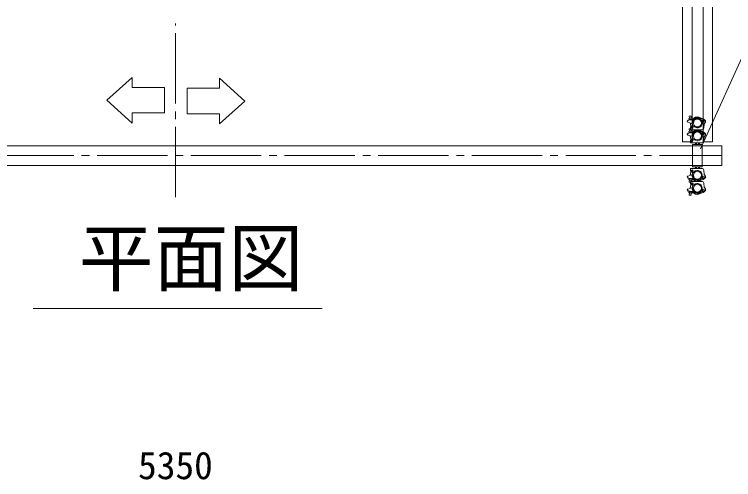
# Model space of a CAD drawing. Units: millimetres, scale not verified. Extents: x -9305 to 9305, y -6415 to 6415.
# Drawn here: x -5306 to -1621, y 1797 to 4180 of the extents above; entities that cross this region are included whole.
import ezdxf
from ezdxf.enums import TextEntityAlignment as Align

# ---------------------------------------------------------------- set-up
doc = ezdxf.new("R2010")
doc.units = ezdxf.units.MM
doc.header["$LTSCALE"] = 40
doc.linetypes.add('CHAIN2', pattern=[12, 9, -1, 1, -1])
doc.linetypes.add('DOUBLE_CHAIN2', pattern=[12.8, 9, -1, 0.6, -0.6, 0.6, -1])
for name, color, linetype, lineweight in [('0-0_0', 134, 'Continuous', 18), ('0-2_CLG-36', 134, 'CHAIN2', 18), ('0-4_CLGS-54', 134, 'Continuous', 18), ('0-7_TEXT', 134, 'Continuous', 18), ('0-A_寸法', 134, 'Continuous', 18)]:
    doc.layers.add(name, color=color, linetype=linetype, lineweight=lineweight)
doc.styles.add('ＭＳ ゴシック', font='')
doc.styles.get('ＭＳ ゴシック').set_extended_font_data('MS Gothic')

msp = doc.modelspace()

# ---------------------------------------------------------------- linework, layer by layer
at = {"layer": '0-0_0', "color": 4, "linetype": 'CHAIN2', "lineweight": 9}
msp.add_line((-4481.34, 3243.38), (-4481.34, 4133.66), dxfattribs=at)
at = {"layer": '0-2_CLG-36'}
msp.add_line((-7281.54, 3456.84), (-1681.54, 3456.84), dxfattribs=at)
at = {"layer": '0-4_CLGS-54'}
for p, q in [((-1839.6, 3660.09), (-1849.44, 3658.28)), ((-1848.64, 3659.44), (-1849.44, 3658.27)), ((-1849.44, 3658.28), (-1847.54, 3647.88)), ((-1848.65, 3659.44), (-1846.56, 3648.07)), ((-1840.78, 3660.89), (-1848.64, 3659.44)), ((-1837.95, 3649.64), (-1847.14, 3647.97)), ((-1840.78, 3660.89), (-1839.6, 3660.09)), ((-1838.69, 3649.51), (-1840.78, 3660.89)), ((-1837.7, 3649.68), (-1839.61, 3660.09)), ((-1832.75, 3642.45), (-1834.09, 3649.83)), ((-1798.45, 3653.56), (-1778.61, 3645.96)), ((-1837.18, 3621.81), (-1853.48, 3628.14)), ((-1853.08, 3638.26), (-1852.9, 3637.9)), ((-1833.76, 3640.53), (-1852.9, 3637.9)), ((-1850.82, 3646.79), (-1849.47, 3639.41)), ((-1831.76, 3642.63), (-1850.45, 3639.24)), ((-1831.56, 3641.65), (-1850.36, 3638.24)), ((-1842.9, 3624.04), (-1839.73, 3606.77)), ((-1833.21, 3621.91), (-1836.42, 3621.74)), ((-1832.86, 3621.95), (-1830.49, 3609.06)), ((-1771.76, 3619.04), (-1773.81, 3598.06)), ((-1764.48, 3635.04), (-1773.06, 3640.84)), ((-1850.82, 3580.57), (-1849.48, 3573.19)), ((-1831.76, 3576.42), (-1850.46, 3573.02)), ((-1831.57, 3575.43), (-1850.36, 3572.02)), ((-1839.61, 3593.87), (-1849.46, 3592.06)), ((-1849.46, 3592.06), (-1847.54, 3581.66)), ((-1848.66, 3593.22), (-1849.45, 3592.05)), ((-1840.79, 3594.67), (-1848.66, 3593.22)), ((-1848.66, 3593.22), (-1846.57, 3581.85)), ((-1837.96, 3583.42), (-1847.14, 3581.75)), ((-1842.76, 3600.04), (-1842.76, 3589.04)), ((-1783.76, 3589.04), (-1842.76, 3589.04)), ((-1840.79, 3594.67), (-1839.61, 3593.87)), ((-1838.7, 3583.3), (-1840.79, 3594.67)), ((-1837.71, 3583.46), (-1839.62, 3593.88)), ((-1832.76, 3576.24), (-1834.1, 3583.62)), ((-1833.76, 3609.04), (-1829.06, 3609.04)), ((-1816.55, 3589.05), (-1796.55, 3589.05)), ((-1798.46, 3587.34), (-1778.62, 3579.74)), ((-1764.49, 3568.82), (-1773.07, 3574.63)), ((-1837.19, 3555.6), (-1853.49, 3561.93)), ((-1853.09, 3572.04), (-1852.91, 3571.68)), ((-1833.77, 3574.31), (-1852.91, 3571.68)), ((-1842.91, 3557.82), (-1839.74, 3540.55)), ((-1833.22, 3555.69), (-1836.42, 3555.52)), ((-1833.77, 3542.82), (-1829.06, 3542.82)), ((-1832.86, 3555.73), (-1830.5, 3542.84)), ((-1771.77, 3552.82), (-1773.82, 3531.84)), ((-7281.54, 3506.84), (-1831.76, 3506.84)), ((-1842.77, 3533.82), (-1842.77, 3522.82)), ((-1783.77, 3522.82), (-1842.77, 3522.82)), ((-1816.56, 3522.83), (-1796.56, 3522.83)), ((-1816.56, 3522.83), (-1816.56, 3512.89)), ((-1811.56, 3522.83), (-1811.56, 3512.89)), ((-1801.56, 3522.83), (-1801.56, 3512.89)), ((-1796.56, 3522.83), (-1796.56, 3512.89)), ((-1781.54, 3506.84), (-1681.54, 3506.84)), ((-1728.43, 3528.19), (-1777.03, 3528.19)), ((-1681.54, 3506.84), (-1681.54, 3406.84)), ((-7281.54, 3406.84), (-1831.76, 3406.84)), ((-1842.77, 3379.85), (-1842.77, 3390.85)), ((-1783.77, 3390.85), (-1842.77, 3390.85)), ((-1816.56, 3390.84), (-1816.56, 3400.78)), ((-1816.56, 3390.84), (-1796.56, 3390.84)), ((-1811.56, 3390.84), (-1811.56, 3400.78)), ((-1801.56, 3390.84), (-1801.56, 3400.78)), ((-1796.56, 3390.84), (-1796.56, 3400.78)), ((-1781.54, 3406.84), (-1681.54, 3406.84)), ((-1837.19, 3358.08), (-1853.49, 3351.74)), ((-1842.91, 3355.85), (-1839.74, 3373.12)), ((-1833.22, 3357.98), (-1836.42, 3358.15)), ((-1833.77, 3370.85), (-1829.06, 3370.85)), ((-1832.86, 3357.94), (-1830.5, 3370.83)), ((-1771.77, 3360.85), (-1773.82, 3381.82)), ((-1853.09, 3341.63), (-1852.91, 3341.98)), ((-1833.77, 3339.36), (-1852.91, 3341.98)), ((-1850.82, 3333.1), (-1849.48, 3340.48)), ((-1831.76, 3337.26), (-1850.46, 3340.65)), ((-1831.57, 3338.24), (-1850.36, 3341.64)), ((-1849.46, 3321.61), (-1847.54, 3332.01)), ((-1839.61, 3319.8), (-1849.46, 3321.61)), ((-1848.66, 3320.44), (-1849.45, 3321.62)), ((-1848.66, 3320.45), (-1846.57, 3331.82)), ((-1840.79, 3319), (-1848.66, 3320.44)), ((-1837.96, 3330.25), (-1847.14, 3331.92)), ((-1842.76, 3313.64), (-1842.76, 3324.64)), ((-1783.76, 3324.64), (-1842.76, 3324.64)), ((-1838.7, 3330.38), (-1840.79, 3319)), ((-1840.79, 3319), (-1839.61, 3319.8)), ((-1837.71, 3330.21), (-1839.62, 3319.8)), ((-1832.76, 3337.44), (-1834.1, 3330.06)), ((-1816.55, 3324.62), (-1796.55, 3324.62)), ((-1798.46, 3326.33), (-1778.62, 3333.93)), ((-1764.49, 3344.85), (-1773.07, 3339.04)), ((-1837.18, 3291.86), (-1853.48, 3285.52)), ((-1842.9, 3289.64), (-1839.73, 3306.9)), ((-1833.21, 3291.76), (-1836.42, 3291.94)), ((-1833.76, 3304.64), (-1829.06, 3304.64)), ((-1832.86, 3291.72), (-1830.49, 3304.62)), ((-1771.76, 3294.64), (-1773.81, 3315.61)), ((-1853.08, 3275.42), (-1852.9, 3275.77)), ((-1833.76, 3273.14), (-1852.9, 3275.77)), ((-1850.82, 3266.88), (-1849.47, 3274.26)), ((-1831.76, 3271.04), (-1850.45, 3274.44)), ((-1831.56, 3272.02), (-1850.36, 3275.43)), ((-1849.44, 3255.39), (-1847.54, 3265.8)), ((-1848.64, 3254.23), (-1849.44, 3255.4)), ((-1839.6, 3253.58), (-1849.44, 3255.39)), ((-1848.65, 3254.23), (-1846.56, 3265.6)), ((-1840.78, 3252.78), (-1848.64, 3254.23)), ((-1837.95, 3264.03), (-1847.14, 3265.7)), ((-1838.69, 3264.16), (-1840.78, 3252.78)), ((-1840.78, 3252.78), (-1839.6, 3253.58)), ((-1837.7, 3263.99), (-1839.61, 3253.58)), ((-1832.75, 3271.22), (-1834.09, 3263.84)), ((-1798.45, 3260.12), (-1778.61, 3267.71)), ((-1764.48, 3278.64), (-1773.06, 3272.82))]:
    msp.add_line(p, q, dxfattribs=at)
at = {"layer": '0-4_CLGS-54', "linetype": 'DOUBLE_CHAIN2'}
for p, q in [((-1831.76, 3506.84), (-1781.76, 3506.84)), ((-1831.76, 3406.84), (-1781.76, 3406.84))]:
    msp.add_line(p, q, dxfattribs=at)
at = {"layer": '0-4_CLGS-54'}
for points in [[(-1833.68, 3528.19), (-1833.68, 5728.19), (-1882.28, 5728.19), (-1882.28, 3528.19)], [(-1831.76, 3513.38), (-1781.76, 3513.38), (-1781.76, 3400.08), (-1831.76, 3400.08)]]:
    msp.add_lwpolyline(points, close=True, dxfattribs=at)
for points in [[(-1777.03, 3528.19), (-1777.03, 5728.19), (-1728.43, 5728.19), (-1728.43, 3528.19)], [(-1771.76, 3619.04), (-1765.76, 3627.54), (-1764.48, 3635.04)], [(-1771.77, 3552.82), (-1765.77, 3561.32), (-1764.49, 3568.82)], [(-1771.77, 3360.85), (-1765.77, 3352.35), (-1764.49, 3344.85)], [(-1771.76, 3294.64), (-1765.76, 3286.14), (-1764.48, 3278.64)]]:
    msp.add_lwpolyline(points, dxfattribs=at)
for centre, radius in [((-1806.55, 3623.7), 20.36), ((-1776.26, 3634.04), 5), ((-1833.76, 3600.54), 4.75), ((-1833.76, 3600.54), 2.25), ((-1806.56, 3557.48), 20.36), ((-1833.77, 3534.32), 4.75), ((-1776.27, 3567.82), 5), ((-1833.77, 3534.32), 2.25), ((-1833.77, 3379.35), 4.75), ((-1833.77, 3379.35), 2.25), ((-1806.56, 3356.48), 20.42), ((-1833.76, 3313.14), 4.75), ((-1776.27, 3345.85), 5), ((-1833.76, 3313.14), 2.25), ((-1806.55, 3289.97), 20.36), ((-1776.26, 3279.64), 5)]:
    msp.add_circle(centre, radius, dxfattribs=at)
for centre, radius, start, end in [((-1843.48, 3630.2), 18.14, 86.763, 113.859), ((-1835.12, 3631.72), 18.14, 86.763, 113.859), ((-1806.56, 3623.34), 27.5, 64.68, 178.286), ((-1807.89, 3627.8), 27.43, 69.863, 149.651), ((-1790.52, 3657.23), 10, 244.68, 276.446), ((-1799.89, 3634.86), 14.27, 3.379, 69.105), ((-1844.55, 3627.56), 15.01, 132.479, 174.343), ((-1861.02, 3597.95), 31.13, 75.977, 87.16), ((-1854.01, 3637.88), 1, 21.664, 132.479), ((-1850.35, 3638.74), 0.5, 100.291, 289.984), ((-1844.66, 3636.72), 5.51, 49.828, 150.774), ((-1836.3, 3638.24), 5.51, 49.826, 150.775), ((-1836.55, 3624.23), 2.5, 255.37, 358.286), ((-1833.83, 3643.35), 2.82, 271.374, 323.267), ((-1833.34, 3624.4), 2.5, 273.067, 357.714), ((-1831.69, 3642.14), 0.5, 270.616, 100.309), ((-1806.56, 3623.34), 24.3, 222.065, 177.714), ((-1786.79, 3624.16), 23.29, 33.395, 96.446), ((-1777.17, 3634.78), 7.32, 55.902, 194.205), ((-1843.49, 3563.98), 18.14, 86.763, 113.859), ((-1844.67, 3570.5), 5.51, 49.828, 150.774), ((-1833.76, 3600.04), 9, 90, 180), ((-1835.12, 3565.5), 18.14, 86.763, 113.859), ((-1836.3, 3572.02), 5.51, 49.826, 150.775), ((-1806.57, 3557.12), 27.5, 64.68, 178.286), ((-1833.84, 3577.13), 2.82, 271.374, 323.267), ((-1831.7, 3575.92), 0.5, 270.616, 100.309), ((-1807.9, 3561.58), 27.43, 69.863, 149.651), ((-1806.57, 3557.12), 24.3, 222.065, 177.714), ((-1829.06, 3603.04), 6, 42.065, 90), ((-1790.53, 3591.02), 10, 244.68, 276.446), ((-1799.9, 3568.64), 14.27, 3.379, 69.105), ((-1786.8, 3557.94), 23.29, 33.395, 96.446), ((-1777.18, 3568.57), 7.32, 55.902, 194.205), ((-1783.76, 3599.04), 10, 270, 354.424), ((-1844.56, 3561.34), 15.01, 132.479, 174.343), ((-1861.03, 3531.73), 31.13, 75.977, 87.16), ((-1854.02, 3571.67), 1, 21.664, 132.479), ((-1850.36, 3572.53), 0.5, 100.291, 289.984), ((-1833.77, 3533.82), 9, 90, 180), ((-1836.56, 3558.02), 2.5, 255.37, 358.286), ((-1833.35, 3558.19), 2.5, 273.067, 357.714), ((-1829.06, 3536.82), 6, 42.065, 90), ((-1783.77, 3532.82), 10, 270, 354.424), ((-1783.77, 3380.85), 10, 5.576, 90), ((-1833.77, 3379.85), 9, 180, 270), ((-1836.56, 3355.66), 2.5, 1.714, 104.63), ((-1806.57, 3356.55), 27.5, 181.714, 295.32), ((-1833.35, 3355.48), 2.5, 2.286, 86.933), ((-1806.57, 3356.55), 24.3, 182.286, 137.936), ((-1829.06, 3376.85), 6, 270, 317.935), ((-1861.03, 3381.94), 31.13, 272.84, 284.023), ((-1844.56, 3352.33), 15.01, 185.657, 227.521), ((-1854.02, 3342), 1, 227.521, 338.336), ((-1850.36, 3341.14), 0.5, 70.016, 259.709), ((-1843.49, 3349.69), 18.14, 246.141, 273.237), ((-1844.67, 3343.16), 5.51, 209.226, 310.172), ((-1835.12, 3348.17), 18.14, 246.141, 273.237), ((-1836.3, 3341.64), 5.51, 209.225, 310.174), ((-1833.84, 3336.54), 2.82, 36.733, 88.626), ((-1831.7, 3337.75), 0.5, 259.691, 89.384), ((-1807.9, 3352.09), 27.43, 210.349, 290.137), ((-1799.9, 3345.03), 14.27, 290.895, 356.621), ((-1790.53, 3322.66), 10, 83.554, 115.32), ((-1786.8, 3355.73), 23.29, 263.554, 326.605), ((-1777.18, 3345.1), 7.32, 165.795, 304.098), ((-1783.76, 3314.64), 10, 5.576, 90), ((-1861.02, 3315.72), 31.13, 272.84, 284.023), ((-1844.55, 3286.12), 15.01, 185.657, 227.521), ((-1833.76, 3313.64), 9, 180, 270), ((-1836.55, 3289.44), 2.5, 1.714, 104.63), ((-1806.56, 3290.34), 27.5, 181.714, 295.32), ((-1833.34, 3289.27), 2.5, 2.286, 86.933), ((-1806.56, 3290.34), 24.3, 182.286, 137.936), ((-1829.06, 3310.64), 6, 270, 317.935), ((-1777.17, 3278.88), 7.32, 165.795, 304.098), ((-1854.01, 3275.78), 1, 227.521, 338.336), ((-1850.35, 3274.92), 0.5, 70.016, 259.709), ((-1843.48, 3283.47), 18.14, 246.141, 273.237), ((-1844.66, 3276.95), 5.51, 209.226, 310.172), ((-1835.12, 3281.95), 18.14, 246.141, 273.237), ((-1836.3, 3275.43), 5.51, 209.225, 310.174), ((-1833.83, 3270.32), 2.82, 36.733, 88.626), ((-1831.69, 3271.53), 0.5, 259.691, 89.384), ((-1807.89, 3285.87), 27.43, 210.349, 290.137), ((-1799.89, 3278.81), 14.27, 290.895, 356.621), ((-1790.52, 3256.44), 10, 83.554, 115.32), ((-1786.79, 3289.52), 23.29, 263.554, 326.605)]:
    msp.add_arc(centre, radius, start, end, dxfattribs=at)
at = {"layer": '0-7_TEXT'}
for p, q in [((-1791.16, 3491.09), (-1502.43, 4127.73)), ((-5210.52, 2674.44), (-3729.66, 2674.44))]:
    msp.add_line(p, q, dxfattribs=at)
for points in [[(-4832.38, 3740.65), (-4703.44, 3857.41), (-4703.44, 3805.72), (-4536.8, 3805.72), (-4536.8, 3675.34), (-4703.44, 3675.34), (-4703.44, 3623.65)], [(-4125.82, 3736.42), (-4254.77, 3619.66), (-4254.77, 3671.36), (-4421.41, 3671.36), (-4421.41, 3801.73), (-4254.77, 3801.73), (-4254.77, 3853.42)]]:
    msp.add_lwpolyline(points, close=True, dxfattribs=at)

# ---------------------------------------------------------------- texts
at = {"layer": '0-7_TEXT', "style": 'ＭＳ ゴシック'}
msp.add_text('平面図', height=281.5, dxfattribs=at).set_placement((-4976.75, 2707.17), align=Align.BOTTOM_LEFT)
at = {"layer": '0-A_寸法', "style": 'ＭＳ ゴシック'}
msp.add_text('5350', height=140.8, dxfattribs=at).set_placement((-4672.55, 1757.44), align=Align.BOTTOM_LEFT)

doc.saveas('drawing.dxf')
